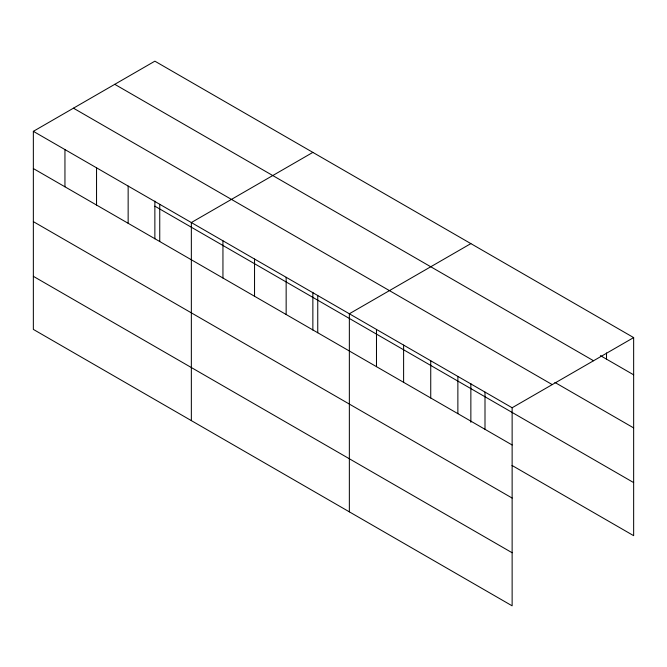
<?xml version="1.0" encoding="UTF-8"?>
<svg xmlns="http://www.w3.org/2000/svg" width="667" height="667" viewBox="0 0 667 667"><rect width="100%" height="100%" fill="white"/><g stroke="black" fill="none" stroke-linecap="round" stroke-linejoin="round"><path stroke-width="1" d="M33.35 131.332L512.131 407.754L512.131 605.828L33.35 329.406L33.35 131.332L154.869 61.172L633.65 337.594L633.65 535.668L511.998 465.433M312.865 152.393L191.346 222.545L191.346 420.627M470.86 243.613L349.35 313.765L349.35 511.847M512.131 407.754L633.65 337.594M600.392 355.619L633.65 374.821M114.766 84.325L593.547 360.747M554.886 382.424L633.65 427.906M73.453 108.179L552.234 384.601M154.869 206.17L633.65 482.591M33.35 168.559L512.131 444.981M33.35 221.636L512.131 498.057M33.35 276.321L512.131 552.751M606.52 352.951L606.52 359.154M485.001 392.088L485.001 429.315M470.86 383.542L470.86 422.294M457.87 376.421L457.87 413.648M430.74 360.755L430.74 397.991M403.61 345.097L403.61 382.324M376.48 329.431L376.48 366.658M317.75 295.523L317.75 332.75M312.865 292.321L312.865 330.057M286.151 277.28L286.151 314.507M254.544 259.038L254.544 296.265M222.945 240.795L222.945 278.022M159.746 204.302L159.746 241.529M154.869 201.1L154.869 238.836M128.147 186.06L128.147 223.287M96.548 167.817L96.548 205.044M64.949 149.575L64.949 186.802"/></g></svg>
